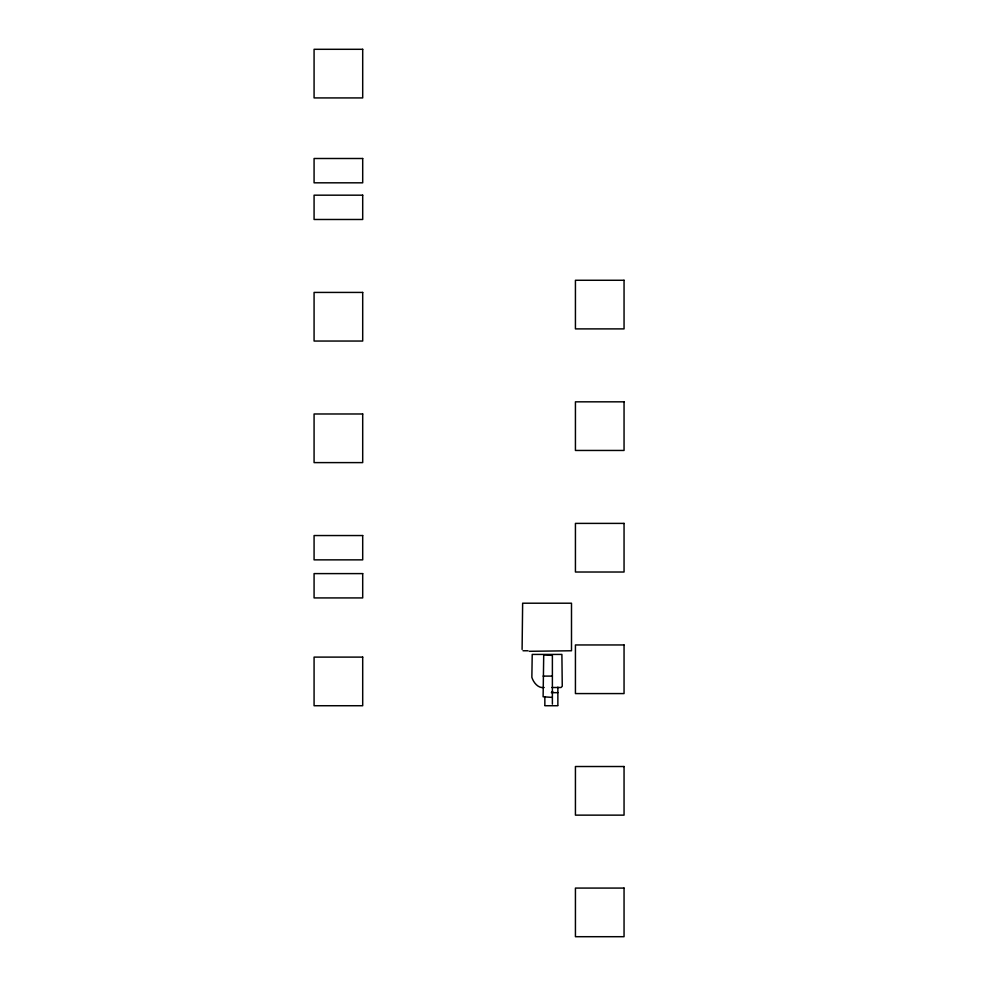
<?xml version="1.0" encoding="UTF-8"?>
<svg xmlns="http://www.w3.org/2000/svg" width="986" height="986" viewBox="0 0 986 986"><rect width="100%" height="100%" fill="white"/><g stroke="black" fill="none" stroke-linecap="round" stroke-linejoin="round"><path stroke-width="1.48" d="M523.011 650.76L528.028 650.76M529.285 651.302L571.498 650.76L571.498 603.21L522.642 603.21L522.099 649.478M543.113 676.1L552.382 676.1M544.173 687.501C538.171 688.585 533.401 682.423 531.861 677.333L532.218 654.421L561.897 654.421L562.254 686.281L561.046 687.501L551.84 687.501M551.827 691.925L552.924 691.925M551.359 692.665L557.866 692.665M551.778 697.373L543.113 696.769L543.717 654.827L552.382 655.431L552.382 704.152M544.851 705.73L557.866 705.73M557.866 687.119L557.866 705.126M544.851 696.819L544.851 705.126M362.7 49.3L314.078 49.3L314.078 97.922L362.7 97.922L362.7 49.3M362.7 158.499L314.078 158.499L314.078 182.817L362.7 182.817L362.7 158.499M362.7 195.179L314.078 195.179L314.078 219.484L362.7 219.484L362.7 195.179M624.052 280.27L575.43 280.27L575.43 328.893L624.052 328.893L624.052 280.27M362.7 292.423L314.078 292.423L314.078 341.045L362.7 341.045L362.7 292.423M624.052 401.832L575.43 401.832L575.43 450.454L624.052 450.454L624.052 401.832M362.7 413.984L314.078 413.984L314.078 462.607L362.7 462.607L362.7 413.984M624.052 523.393L575.43 523.393L575.43 572.016L624.052 572.016L624.052 523.393M362.7 535.546L314.078 535.546L314.078 559.863L362.7 559.863L362.7 535.546M362.7 573.605L314.078 573.605L314.078 597.923L362.7 597.923L362.7 573.605M624.052 644.955L575.43 644.955L575.43 693.577L624.052 693.577L624.052 644.955M362.7 657.107L314.078 657.107L314.078 705.73L362.7 705.73L362.7 657.107M624.052 766.516L575.43 766.516L575.43 815.139L624.052 815.139L624.052 766.516M624.052 888.078L575.43 888.078L575.43 936.7L624.052 936.7L624.052 888.078"/></g></svg>
